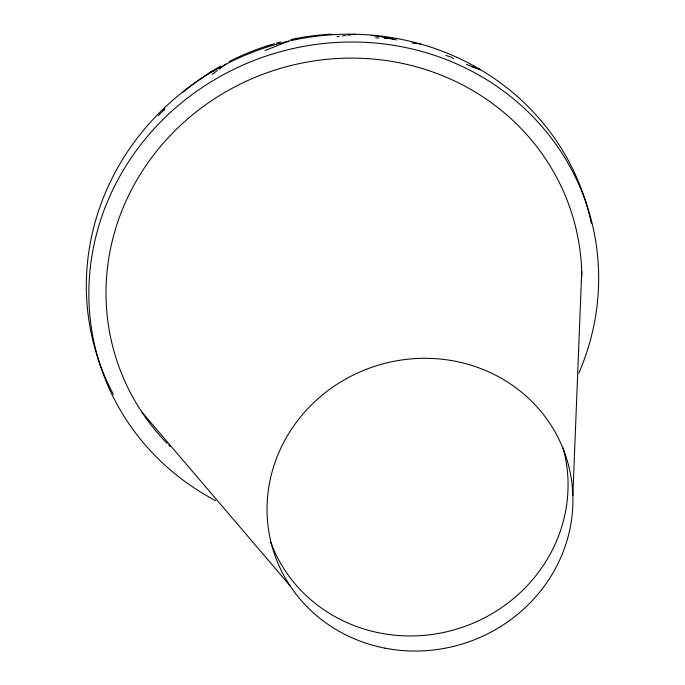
<?xml version="1.0" encoding="UTF-8"?>
<svg xmlns="http://www.w3.org/2000/svg" width="685" height="685" viewBox="0 0 685 685"><rect width="100%" height="100%" fill="white"/><g stroke="black" fill="none" stroke-linecap="round" stroke-linejoin="round"><path stroke-width="1.03" d="M572.857 495.409L581.728 271.371M162.645 111.133L164.357 109.857M212.23 74.34L217.368 70.538M219.072 69.262L225.913 64.193M210.697 72.036L214.645 70.469M264.992 50.527L288.685 41.143M267.304 45.861L272.587 45.159M337.063 36.63L339.178 36.348M342.346 35.928L345.523 35.509M347.637 35.226L355.035 34.25M375.628 37.846L378.788 38.009M384.062 38.283L392.496 38.72L396.529 39.978M328.594 34.387L330.709 34.601M412.002 43.095L420.444 43.977M445.909 55.425L450.944 57.001L453.616 58.687M390.399 38.394L393.404 39.439M471.451 66.531L480.459 69.656L466.476 64.39M141.735 411.882L290.012 585.735M563.027 447.862A153.697 145.588 -17.9 0 1 459.875 628.111A153.697 145.588 -17.9 0 1 270.755 542.306M167.114 443.435A239.091 226.47 -17.9 0 1 257.714 76.292A239.091 226.47 -17.9 0 1 581.83 276.646M170.128 446.492A239.091 226.47 -17.9 0 1 168.621 444.967M215.655 500.649A256.164 242.644 -17.9 0 1 118.06 179.47A256.164 242.644 -17.9 0 1 452.417 62.087A256.164 242.644 -17.9 0 1 578.825 373.154M113.402 394.423A256.164 242.644 -17.9 0 1 258.656 49.971A256.164 242.644 -17.9 0 1 591.343 223.378M158.329 115.774A239.091 226.47 -17.9 0 1 164.845 108.855M182.886 92.167A239.091 226.47 -17.9 0 1 220.656 66.137M229.064 61.624A239.091 226.47 -17.9 0 1 274.351 43.72M276.389 43.138A239.091 226.47 -17.9 0 1 280.482 42.042M290.825 39.576A239.091 226.47 -17.9 0 1 331.78 34.207M371.475 35.5A239.091 226.47 -17.9 0 1 393.498 39.019M385.09 648.173A153.697 145.588 -17.9 0 0 566.401 457.914A153.697 145.588 -17.9 0 0 308.464 407.935A153.697 145.588 -17.9 0 0 385.09 648.173"/></g></svg>
